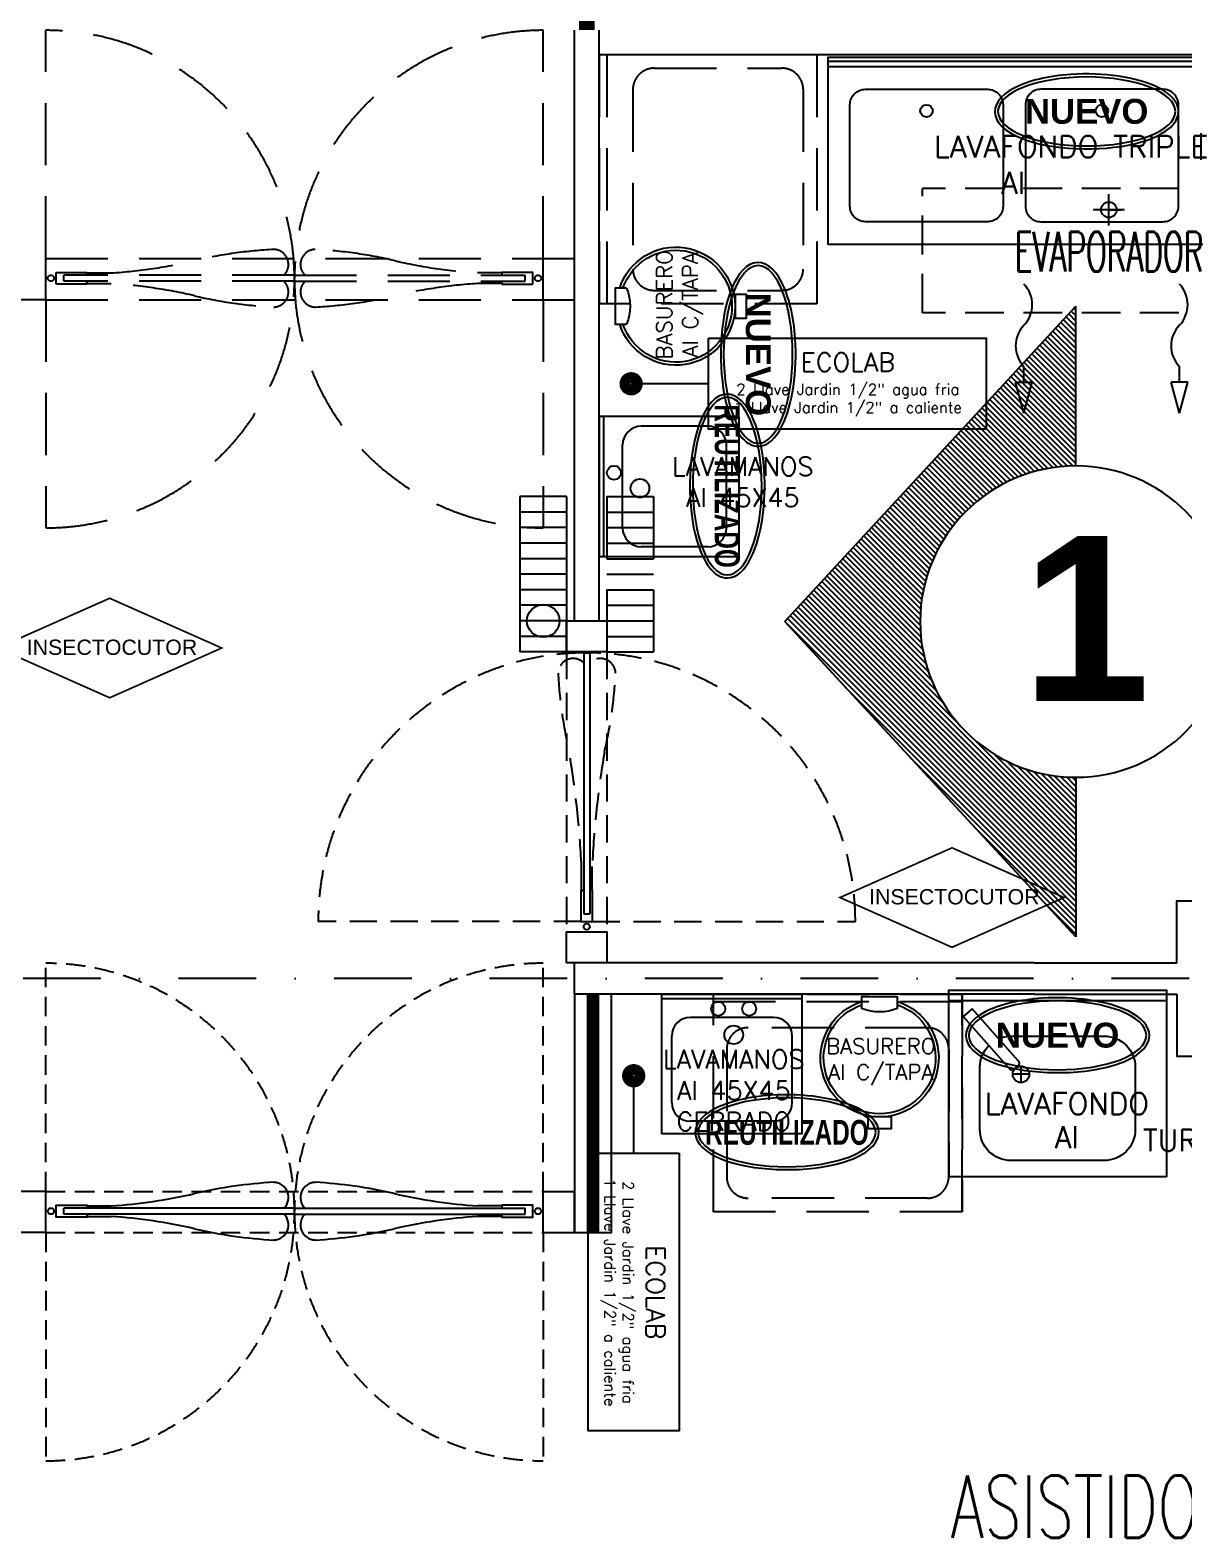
# Model space of a CAD drawing. Header units: millimetres. Extents: x 340 to 1003762, y 22 to 362022.
# Drawn here: x 608282 to 611990, y 289258 to 294106 of the extents above; entities that cross this region are included whole.
import ezdxf
from ezdxf.enums import TextEntityAlignment as Align

# ---------------------------------------------------------------- set-up
doc = ezdxf.new("R2010")
doc.units = ezdxf.units.MM
for name, pattern in [('LSBB_P_002 - PLANTA 1° NIVEL SALA DE VENTAS$0$000_ALTILLO PROPUESTA$0$HIDDEN', [0.375, 0.25, -0.125]), ('LSBB_P_002 - PLANTA 1° NIVEL SALA DE VENTAS$0$CONTINUOS', [0]), ('LSBB_P_002 - PLANTA 1° NIVEL SALA DE VENTAS$0$DASHDOT2', [0.5, 0.25, -0.125, 0, -0.125]), ('LSBB_P_002 - PLANTA 1° NIVEL SALA DE VENTAS$0$DASHED', [0.75, 0.5, -0.25]), ('LSBB_P_002 - PLANTA 1° NIVEL SALA DE VENTAS$0$HIDDEN', [0.375, 0.25, -0.125]), ('LSBB_P_002 - PLANTA 1° NIVEL SALA DE VENTAS$0$HIDDEN2', [0.1875, 0.125, -0.0625])]:
    doc.linetypes.add(name, pattern=pattern)
for name, color, linetype in [('A-DEMOLICION SV', 40, 'Continuous'), ('LSBB_P_002 - PLANTA 1° NIVEL SALA DE VENTAS$0$A-ACTIVOS NUEVOS', 20, 'Continuous'), ('LSBB_P_002 - PLANTA 1° NIVEL SALA DE VENTAS$0$A-ACTIVOS REUTILIZADOS', 7, 'Continuous'), ('LSBB_P_002 - PLANTA 1° NIVEL SALA DE VENTAS$0$A-Artefactos', 8, 'Continuous'), ('LSBB_P_002 - PLANTA 1° NIVEL SALA DE VENTAS$0$A-DEMOLICIONES', 30, 'LSBB_P_002 - PLANTA 1° NIVEL SALA DE VENTAS$0$DASHED'), ('LSBB_P_002 - PLANTA 1° NIVEL SALA DE VENTAS$0$A-Equipamiento acero inox', 8, 'Continuous'), ('LSBB_P_002 - PLANTA 1° NIVEL SALA DE VENTAS$0$A-EVAPORADOR', 8, 'Continuous'), ('LSBB_P_002 - PLANTA 1° NIVEL SALA DE VENTAS$0$A-INSECTOCUTOR', 1, 'Continuous'), ('LSBB_P_002 - PLANTA 1° NIVEL SALA DE VENTAS$0$A-MOBILIARIO', 8, 'Continuous'), ('LSBB_P_002 - PLANTA 1° NIVEL SALA DE VENTAS$0$A-PANEL CAMARA NUEVO', 10, 'LSBB_P_002 - PLANTA 1° NIVEL SALA DE VENTAS$0$CONTINUOS'), ('LSBB_P_002 - PLANTA 1° NIVEL SALA DE VENTAS$0$A-SE CONSTRUYE RELLENO', 10, 'LSBB_P_002 - PLANTA 1° NIVEL SALA DE VENTAS$0$CONTINUOS'), ('LSBB_P_002 - PLANTA 1° NIVEL SALA DE VENTAS$0$A-Textos', 2, 'Continuous'), ('LSBB_P_002 - PLANTA 1° NIVEL SALA DE VENTAS$0$A-TRAS-EQPM', 8, 'Continuous'), ('LSBB_P_002 - PLANTA 1° NIVEL SALA DE VENTAS$0$CANALETA-DESAGUE', 4, 'Continuous'), ('LSBB_P_002 - PLANTA 1° NIVEL SALA DE VENTAS$0$E-TABIQUE-CAMARA', 1, 'Continuous'), ('LSBB_P_002 - PLANTA 1° NIVEL SALA DE VENTAS$0$EJES', 8, 'LSBB_P_002 - PLANTA 1° NIVEL SALA DE VENTAS$0$DASHDOT2'), ('LSBB_P_002 - PLANTA 1° NIVEL SALA DE VENTAS$0$L-PILETAS EXISTENTES', 8, 'Continuous'), ('LSBB_P_002 - PLANTA 1° NIVEL SALA DE VENTAS$0$LINEA CORTES', 7, 'Continuous'), ('LSBB_P_002 - PLANTA 1° NIVEL SALA DE VENTAS$0$LLAVES ECOLAB', 90, 'Continuous'), ('LSBB_P_002 - PLANTA 1° NIVEL SALA DE VENTAS$0$PUERTAS', 2, 'Continuous')]:
    doc.layers.add(name, color=color, linetype=linetype)
doc.styles.add('LSBB_P_002 - PLANTA 1° NIVEL SALA DE VENTAS$0$ARIAL', font='')
doc.styles.add('LSBB_P_002 - PLANTA 1° NIVEL SALA DE VENTAS$0$century gothic', font='GOTHIC.TTF')
doc.styles.add('LSBB_P_002 - PLANTA 1° NIVEL SALA DE VENTAS$0$ROMANS', font='romans')
doc.styles.add('LSBB_P_002 - PLANTA 1° NIVEL SALA DE VENTAS$0$ROMANS20', font='ROMANS8.SHX', dxfattribs={"width": 0.9, "height": 2})
doc.styles.add('LSBB_P_002 - PLANTA 1° NIVEL SALA DE VENTAS$0$SANSSERIF', font='sas_____.pfb')
doc.styles.get('LSBB_P_002 - PLANTA 1° NIVEL SALA DE VENTAS$0$ARIAL').set_extended_font_data('Arial', bold=True)

# ---------------------------------------------------------------- blocks, each defined once
blk = doc.blocks.new('LSBB_P_002 - PLANTA 1° NIVEL SALA DE VENTAS$0$A$C32A02EE3')
at = {"layer": 'LSBB_P_002 - PLANTA 1° NIVEL SALA DE VENTAS$0$PUERTAS', "color": 8, "linetype": 'LSBB_P_002 - PLANTA 1° NIVEL SALA DE VENTAS$0$HIDDEN2', "ltscale": 0.7}
for p, q in [((0.9165, 0.9036), (0.9165, 1.7486)), ((0.05, 0.9497), (0.95, 0.9497)), ((0.9165, 0.8658), (0.9165, 0.0208)), ((0.05, 0.8197), (0.95, 0.8197))]:
    blk.add_line(p, q, dxfattribs=at)
at = {"layer": 'LSBB_P_002 - PLANTA 1° NIVEL SALA DE VENTAS$0$PUERTAS', "color": 8, "ltscale": 0.5}
for p, q in [((0.0526, 0.8749), (0.0526, 0.8947)), ((0.0526, 0.8749), (0.0526, 0.8947)), ((0.0526, 0.8749), (0.0526, 0.8947)), ((0.0526, 0.8749), (0.0526, 0.8947)), ((0.0526, 0.8947), (0.892, 0.8947)), ((0.0526, 0.8749), (0.892, 0.8749)), ((0.892, 0.8749), (0.892, 0.8947))]:
    blk.add_line(p, q, dxfattribs=at)
at = {"layer": 'LSBB_P_002 - PLANTA 1° NIVEL SALA DE VENTAS$0$PUERTAS', "color": 8}
for p, q in [((0.8174, 0.9019), (0.7395, 0.9019)), ((0.8174, 0.9019), (0.8174, 0.8947)), ((0.8174, 0.8677), (0.8174, 0.8749)), ((0.8174, 0.8677), (0.7395, 0.8677))]:
    blk.add_line(p, q, dxfattribs=at)
at = {"layer": 'LSBB_P_002 - PLANTA 1° NIVEL SALA DE VENTAS$0$PUERTAS'}
for points in [[(0.05, 0.8197), (-0.05, 0.8197), (-0.05, 0.9497), (0.05, 0.9497)], [(1.05, 0.8197), (0.95, 0.8197), (0.95, 0.9497), (1.05, 0.9497)]]:
    blk.add_lwpolyline(points, close=True, dxfattribs=at)
blk.add_lwpolyline([(0.8174, 0.8749), (0.8174, 0.8658), (0.9165, 0.8658), (0.9165, 0.9036), (0.8174, 0.9036), (0.8174, 0.8947)], dxfattribs=at)
blk.add_circle((0.9335, 0.8848), 0.0099, dxfattribs=at)
at = {"layer": 'LSBB_P_002 - PLANTA 1° NIVEL SALA DE VENTAS$0$PUERTAS', "color": 8, "linetype": 'LSBB_P_002 - PLANTA 1° NIVEL SALA DE VENTAS$0$HIDDEN2', "ltscale": 0.7}
for centre, radius, start, end in [((0.9166, 0.8846), 0.864, 90.0028, 179.3267), ((0.1196, 0.9288), 0.0486, 92.0679, 224.5524), ((0.0385, -0.5028), 1.4824, 76.971, 86.9312), ((0.884, 3.9683), 3.0698, 260.4121, 267.3013), ((0.9166, 0.8848), 0.864, 180.6532, 269.9974), ((0.1196, 0.8408), 0.0486, 135.4476, 267.9321), ((0.0385, 2.2725), 1.4824, 273.0688, 283.029), ((0.884, -2.1986), 3.0698, 92.6987, 99.5879)]:
    blk.add_arc(centre, radius, start, end, dxfattribs=at)
blk = doc.blocks.new('LSBB_P_002 - PLANTA 1° NIVEL SALA DE VENTAS$0$A$C0C1D28A6')
at = {"color": 8}
blk.add_circle((0.4, 0.075), 0.0524, dxfattribs=at)
at = {"layer": 'LSBB_P_002 - PLANTA 1° NIVEL SALA DE VENTAS$0$CANALETA-DESAGUE', "color": 8}
for p, q in [((0, 0.15), (0.5, 0.15)), ((0, 0.15), (0, 0)), ((0.05, 0.15), (0.05, 0)), ((0.1, 0.15), (0.1, 0)), ((0.15, 0.15), (0.15, 0)), ((0.2, 0.15), (0.2, 0)), ((0.25, 0.15), (0.25, 0)), ((0.3, 0.15), (0.3, 0)), ((0.35, 0.15), (0.35, 0)), ((0.4, 0.15), (0.4, 0)), ((0.45, 0.15), (0.45, 0)), ((0.5, 0.15), (0.5, 0)), ((0, 0), (0.5, 0))]:
    blk.add_line(p, q, dxfattribs=at)
blk = doc.blocks.new('LSBB_P_002 - PLANTA 1° NIVEL SALA DE VENTAS$0$A$C6D5A0C58')
at = {"layer": 'LSBB_P_002 - PLANTA 1° NIVEL SALA DE VENTAS$0$A-ACTIVOS REUTILIZADOS', "extrusion": (0, 0, -1)}
blk.add_ellipse((0, 0), major_axis=(0.2855, 0), ratio=0.388575, dxfattribs=at)
at = {"layer": 'LSBB_P_002 - PLANTA 1° NIVEL SALA DE VENTAS$0$A-ACTIVOS REUTILIZADOS'}
blk.add_open_spline([(0.2955, 0), (0.2955, -0.021), (0.2828, -0.0409), (0.2407, -0.0737), (0.2108, -0.0875), (0.0693, -0.1291), (-0.0893, -0.1272), (-0.2453, -0.0748), (-0.2842, -0.048), (-0.3027, 0.019), (-0.2777, 0.0523), (-0.188, 0.0987), (-0.1218, 0.1143), (0.0524, 0.1263), (0.163, 0.1102), (0.2698, 0.0572), (0.2955, 0.0303), (0.2955, 0)], degree=3, knots=[0, 0, 0, 0, 0.461791, 0.461791, 0.923583, 0.923583, 2.283227, 2.283227, 3.034626, 3.034626, 3.786024, 3.786024, 4.537423, 4.537423, 5.618495, 5.618495, 6.283185, 6.283185, 6.283185, 6.283185], dxfattribs=at)
at = {"layer": 'LSBB_P_002 - PLANTA 1° NIVEL SALA DE VENTAS$0$A-ACTIVOS REUTILIZADOS', "style": 'LSBB_P_002 - PLANTA 1° NIVEL SALA DE VENTAS$0$ARIAL', "width": 0.7}
blk.add_text('REUTILIZADO', height=0.08, dxfattribs=at).set_placement((0, 0), align=Align.MIDDLE_CENTER)
blk = doc.blocks.new('LSBB_P_002 - PLANTA 1° NIVEL SALA DE VENTAS$0$A$C73AD46B8')
for p, q in [((0.5695, 0), (0.5695, 1.7641)), ((0.5875, 0), (0.5875, 1.7641))]:
    blk.add_line(p, q)
blk.add_lwpolyline([(0.6, 0), (0.6, 1.7641), (0, 1.7641), (0, 0), (0.6, 0)])
for points in [[(0.4977, 1.6424), (0.4977, 1.25, -0.414214), (0.4477, 1.2), (0.1218, 1.2, -0.414214), (0.0718, 1.25), (0.0718, 1.6424, -0.414214), (0.1218, 1.6924), (0.4477, 1.6924, -0.414214)], [(0.4977, 0.6859), (0.4977, 1.0782, 0.414214), (0.4477, 1.1282), (0.1218, 1.1282, 0.414214), (0.0718, 1.0782), (0.0718, 0.6859, 0.414214), (0.1218, 0.6359), (0.4477, 0.6359, 0.414214)], [(0.4977, 0.1218), (0.4977, 0.5141, 0.414214), (0.4477, 0.5641), (0.1218, 0.5641, 0.414214), (0.0718, 0.5141), (0.0718, 0.1218, 0.414214), (0.1218, 0.0718), (0.4477, 0.0718, 0.414214)]]:
    blk.add_lwpolyline(points, format="xyb", close=True)
for centre in [(0.4281, 1.4462), (0.4281, 0.8821), (0.4281, 0.3179)]:
    blk.add_circle(centre, 0.02)
at = {"insert": (0.3484, 2.2058), "char_height": 0.07, "width": 1.7605, "attachment_point": 1, "rotation": 270, "style": 'LSBB_P_002 - PLANTA 1° NIVEL SALA DE VENTAS$0$ROMANS'}
blk.add_mtext('\\pi0.78383;LAVAFONDO TRIPLE\\P\\pi0.42358;            AI', dxfattribs=at)
blk = doc.blocks.new('LSBB_P_002 - PLANTA 1° NIVEL SALA DE VENTAS$0$A$C529333AF')
at = {"layer": 'LSBB_P_002 - PLANTA 1° NIVEL SALA DE VENTAS$0$A-ACTIVOS NUEVOS', "extrusion": (0, 0, -1)}
blk.add_ellipse((0, 0), major_axis=(0.2855, 0), ratio=0.388575, dxfattribs=at)
at = {"layer": 'LSBB_P_002 - PLANTA 1° NIVEL SALA DE VENTAS$0$A-ACTIVOS NUEVOS'}
blk.add_open_spline([(0.2955, 0), (0.2955, -0.021), (0.2828, -0.0409), (0.2407, -0.0737), (0.2108, -0.0875), (0.0693, -0.1291), (-0.0893, -0.1272), (-0.2453, -0.0748), (-0.2842, -0.048), (-0.3027, 0.019), (-0.2777, 0.0523), (-0.188, 0.0987), (-0.1218, 0.1143), (0.0524, 0.1263), (0.163, 0.1102), (0.2698, 0.0572), (0.2955, 0.0303), (0.2955, 0)], degree=3, knots=[0, 0, 0, 0, 0.461791, 0.461791, 0.923583, 0.923583, 2.283227, 2.283227, 3.034626, 3.034626, 3.786024, 3.786024, 4.537423, 4.537423, 5.618495, 5.618495, 6.283185, 6.283185, 6.283185, 6.283185], dxfattribs=at)
at = {"layer": 'LSBB_P_002 - PLANTA 1° NIVEL SALA DE VENTAS$0$A-ACTIVOS NUEVOS', "insert": (0, 0), "char_height": 0.08, "attachment_point": 5, "style": 'LSBB_P_002 - PLANTA 1° NIVEL SALA DE VENTAS$0$ARIAL'}
blk.add_mtext_dynamic_manual_height_columns('NUEVO', width=0.536552, gutter_width=0.7, heights=[0], dxfattribs=at)
blk = doc.blocks.new('LSBB_P_002 - PLANTA 1° NIVEL SALA DE VENTAS$0$Basurero a.inox con tapa')
at = {"layer": 'LSBB_P_002 - PLANTA 1° NIVEL SALA DE VENTAS$0$A-TRAS-EQPM'}
blk.add_lwpolyline([(36252.54, -6635.72), (36256.2, -6635.72), (36256.2, -6647.33), (36252.54, -6647.33)], dxfattribs=at)
blk.add_lwpolyline([(36217.61, -6637.72), (36217.61, -6645.33), (36213.95, -6645.33), (36213.95, -6637.72)], close=True, dxfattribs=at)
at = {"layer": 'LSBB_P_002 - PLANTA 1° NIVEL SALA DE VENTAS$0$A-TRAS-EQPM', "ltscale": 3}
for radius, start, end in [(19, 17.787, 342.213), (18, 18.8112, 341.1888)]:
    blk.add_arc((36236.61, -6641.52), radius, start, end, dxfattribs=at)
at = {"layer": 'LSBB_P_002 - PLANTA 1° NIVEL SALA DE VENTAS$0$A-TRAS-EQPM'}
blk.add_arc((36266.36, -6641.52), 14.99, 157.2212, 202.7788, dxfattribs=at)
blk = doc.blocks.new('LSBB_P_002 - PLANTA 1° NIVEL SALA DE VENTAS$0$BAS')
at = {"layer": 'LSBB_P_002 - PLANTA 1° NIVEL SALA DE VENTAS$0$A-TRAS-EQPM', "linetype": 'Continuous', "extrusion": (0, 0, -1), "xscale": 0.01, "yscale": 0.01, "zscale": -0.01}
blk.add_blockref('LSBB_P_002 - PLANTA 1° NIVEL SALA DE VENTAS$0$Basurero a.inox con tapa', (-813.2584, 115.2507), dxfattribs=at)
at = {"layer": 'LSBB_P_002 - PLANTA 1° NIVEL SALA DE VENTAS$0$A-MOBILIARIO', "ltscale": 0.25, "insert": (450.9047, 48.8395), "char_height": 0.05, "width": 1.146377, "attachment_point": 5, "rotation": 90, "style": 'LSBB_P_002 - PLANTA 1° NIVEL SALA DE VENTAS$0$ROMANS'}
blk.add_mtext('\\A1;BASURERO\\PAI C/TAPA', dxfattribs=at)
blk = doc.blocks.new('LSBB_P_002 - PLANTA 1° NIVEL SALA DE VENTAS$0$LLAVE ECOLAB')
at = {"layer": 'LSBB_P_002 - PLANTA 1° NIVEL SALA DE VENTAS$0$LLAVES ECOLAB', "color": 8}
blk.add_lwpolyline([(-1.5014, 0.5435), (-1.5014, 1.4369), (-1.2086, 1.4369), (-1.2086, 0.5435)], close=True, dxfattribs=at)
for points in [[(-1.355, 0.5435), (-1.355, 0.2948)], [(-1.355, 0.5107), (-1.355, 0.2948)]]:
    blk.add_lwpolyline(points, dxfattribs=at)
at = {"layer": 'LSBB_P_002 - PLANTA 1° NIVEL SALA DE VENTAS$0$LLAVES ECOLAB', "color": 8, "const_width": 0.035}
blk.add_lwpolyline([(-1.375, 0.2948, 1), (-1.335, 0.2948, 1)], format="xyb", close=True, dxfattribs=at)
blk.add_lwpolyline([(-1.375, 0.2948, 1), (-1.335, 0.2948, 1)], format="xyb", close=True, dxfattribs=at)
at = {"layer": 'LSBB_P_002 - PLANTA 1° NIVEL SALA DE VENTAS$0$A-MOBILIARIO', "ltscale": 0.25, "insert": (-1.3522, 0.9916), "char_height": 0.06, "width": 1.146377, "attachment_point": 5, "rotation": 90, "style": 'LSBB_P_002 - PLANTA 1° NIVEL SALA DE VENTAS$0$ROMANS'}
blk.add_mtext('\\A1;ECOLAB\\P{\\H0.58333x;2 Llave Jardin 1/2" agua fria\\P1 Llave Jardin 1/2" a caliente}', dxfattribs=at)
blk = doc.blocks.new('LSBB_P_002 - PLANTA 1° NIVEL SALA DE VENTAS$0$PPL doble')
at = {"layer": 'LSBB_P_002 - PLANTA 1° NIVEL SALA DE VENTAS$0$PUERTAS'}
for p, q in [((0, -0.1323), (0, 0)), ((0.1002, 0), (0, 0)), ((0.1002, -0.1323), (0.1002, 0)), ((1.6985, -0.1323), (1.6985, 0)), ((1.6985, 0), (1.7987, 0)), ((1.7987, -0.1323), (1.7987, 0)), ((0.1002, -0.1323), (0, -0.1323)), ((1.6985, -0.1323), (1.7987, -0.1323))]:
    blk.add_line(p, q, dxfattribs=at)
at = {"layer": 'LSBB_P_002 - PLANTA 1° NIVEL SALA DE VENTAS$0$PUERTAS', "color": 8, "linetype": 'LSBB_P_002 - PLANTA 1° NIVEL SALA DE VENTAS$0$HIDDEN2', "ltscale": 0.5}
for p, q in [((0.1002, 0), (1.6985, 0)), ((0.1002, -0.1323), (1.6985, -0.1323))]:
    blk.add_line(p, q, dxfattribs=at)
at = {"layer": 'LSBB_P_002 - PLANTA 1° NIVEL SALA DE VENTAS$0$PUERTAS', "color": 4}
for p, q in [((0.2328, -0.0463), (0.2328, -0.0535)), ((0.2328, -0.0463), (0.3107, -0.0463)), ((1.566, -0.0463), (1.488, -0.0463)), ((1.566, -0.0463), (1.566, -0.0535)), ((0.2328, -0.0805), (0.2328, -0.0733)), ((0.2328, -0.0805), (0.3107, -0.0805)), ((1.566, -0.0805), (1.488, -0.0805)), ((1.566, -0.0805), (1.566, -0.0733))]:
    blk.add_line(p, q, dxfattribs=at)
at = {"layer": 'LSBB_P_002 - PLANTA 1° NIVEL SALA DE VENTAS$0$PUERTAS', "color": 2, "ltscale": 0.5}
for p, q in [((0.1582, -0.0733), (0.1582, -0.0535)), ((0.8994, -0.0535), (0.1582, -0.0535)), ((0.8994, -0.0733), (0.1582, -0.0733)), ((0.8994, -0.0733), (0.8994, -0.0535)), ((0.8994, -0.0733), (0.8994, -0.0535)), ((0.8994, -0.0733), (0.8994, -0.0535)), ((0.8994, -0.0733), (0.8994, -0.0535)), ((0.8994, -0.0535), (1.6406, -0.0535)), ((0.8994, -0.0733), (1.6406, -0.0733)), ((1.6406, -0.0733), (1.6406, -0.0535))]:
    blk.add_line(p, q, dxfattribs=at)
at = {"layer": 'LSBB_P_002 - PLANTA 1° NIVEL SALA DE VENTAS$0$PUERTAS', "color": 8, "linetype": 'LSBB_P_002 - PLANTA 1° NIVEL SALA DE VENTAS$0$HIDDEN2', "ltscale": 0.5}
for points in [[(0.1002, 0), (0.1002, 0.733)], [(1.6985, 0), (1.6985, 0.733)], [(0.1002, -0.1323), (0.1002, -0.8653)], [(1.6985, -0.1323), (1.6985, -0.8653)]]:
    blk.add_lwpolyline(points, dxfattribs=at)
at = {"layer": 'LSBB_P_002 - PLANTA 1° NIVEL SALA DE VENTAS$0$PUERTAS', "color": 4, "elevation": 0.0106}
for points in [[(0.2328, -0.0733), (0.2328, -0.0825), (0.1337, -0.0825), (0.1337, -0.0446), (0.2328, -0.0446), (0.2328, -0.0535)], [(1.566, -0.0733), (1.566, -0.0825), (1.6651, -0.0825), (1.6651, -0.0446), (1.566, -0.0446), (1.566, -0.0535)]]:
    blk.add_lwpolyline(points, dxfattribs=at)
at = {"layer": 'LSBB_P_002 - PLANTA 1° NIVEL SALA DE VENTAS$0$PUERTAS', "color": 4}
for centre in [(0.1167, -0.0634, 0.0106), (1.6821, -0.0634, 0.0106)]:
    blk.add_circle(centre, 0.0099, dxfattribs=at)
at = {"layer": 'LSBB_P_002 - PLANTA 1° NIVEL SALA DE VENTAS$0$PUERTAS', "color": 8, "linetype": 'LSBB_P_002 - PLANTA 1° NIVEL SALA DE VENTAS$0$HIDDEN2', "ltscale": 0.5}
for centre, start, end in [((0.1002, -0.0661), 0.1969, 90), ((1.6986, -0.0662), 90.0017, 179.8007), ((0.1002, -0.0661), 270, 359.8031), ((1.6986, -0.0661), 180.1993, 269.9983)]:
    blk.add_arc(centre, 0.7992, start, end, dxfattribs=at)
at = {"layer": 'LSBB_P_002 - PLANTA 1° NIVEL SALA DE VENTAS$0$PUERTAS', "color": 4}
for centre, radius, start, end in [((0.9126, -1.451, 0.0106), 1.4824, 93.0688, 103.029), ((0.8315, -0.0194, 0.0106), 0.0486, 315.4476, 87.9321), ((0.9672, -0.0194, 0.0106), 0.0486, 92.0679, 224.5524), ((0.8861, -1.451, 0.0106), 1.4824, 76.971, 86.9312), ((0.2042, 1.6036, 0.0106), 1.6533, 273.6938, 283.0823), ((1.5945, 1.6036, 0.0106), 1.6533, 256.9177, 266.3062), ((0.2042, -1.7304, 0.0106), 1.6533, 76.9177, 86.3062), ((0.8315, -0.1074, 0.0106), 0.0486, 272.0679, 44.5524), ((0.9672, -0.1074, 0.0106), 0.0486, 135.4476, 267.9321), ((1.5945, -1.7304, 0.0106), 1.6533, 93.6938, 103.0823), ((0.9126, 1.3242, 0.0106), 1.4824, 256.971, 266.9312), ((0.8861, 1.3242, 0.0106), 1.4824, 273.0688, 283.029)]:
    blk.add_arc(centre, radius, start, end, dxfattribs=at)
blk = doc.blocks.new('LSBB_P_002 - PLANTA 1° NIVEL SALA DE VENTAS$0$A$C0C504C7A')
at = {"const_width": 0.0089}
blk.add_lwpolyline([(0.0006, 0.5853), (0.2605, -0.0002), (0.0006, -0.5857), (-0.2594, -0.0002)], close=True, dxfattribs=at)
at = {"style": 'LSBB_P_002 - PLANTA 1° NIVEL SALA DE VENTAS$0$SANSSERIF'}
blk.add_text('INSECTOCUTOR', height=0.079689, rotation=270, dxfattribs=at).set_placement((-0.0352, -0.0121), align=Align.CENTER)
blk = doc.blocks.new('LSBB_P_002 - PLANTA 1° NIVEL SALA DE VENTAS$0$EVC5-302-22')
at = {"linetype": 'LSBB_P_002 - PLANTA 1° NIVEL SALA DE VENTAS$0$HIDDEN', "ltscale": 0.5}
for p, q in [((2.3, -0.1), (1.1, -0.1)), ((1.1, -0.5), (1.1, -0.1)), ((2.3, -0.5), (2.3, -0.1)), ((2.3, -0.5), (1.1, -0.5))]:
    blk.add_line(p, q, dxfattribs=at)
for p, q in [((1.7, -0.2188), (1.7, -0.1188)), ((1.75, -0.1688), (1.65, -0.1688)), ((1.7, -0.1688), (1.74, -0.1688)), ((1.4269, -0.7226), (1.4269, -0.6726)), ((1.9269, -0.7226), (1.9269, -0.6726)), ((1.4001, -0.7226), (1.4537, -0.7226)), ((1.4269, -0.8226), (1.4001, -0.7226)), ((1.4269, -0.8226), (1.4537, -0.7226)), ((1.9537, -0.7226), (1.9001, -0.7226)), ((1.9269, -0.8226), (1.9001, -0.7226)), ((1.9269, -0.8226), (1.9537, -0.7226))]:
    blk.add_line(p, q)
blk.add_circle((1.7, -0.1688), 0.025)
for centre, start, end in [((1.3584, -0.4738), 315.9581, 44.0419), ((1.8584, -0.4738), 315.9581, 44.0419), ((1.4954, -0.6063), 135.9581, 224.0419), ((1.9954, -0.6063), 135.9581, 224.0419)]:
    blk.add_arc(centre, 0.0953, start, end)
at = {"style": 'LSBB_P_002 - PLANTA 1° NIVEL SALA DE VENTAS$0$ROMANS20', "width": 0.55}
blk.add_text('EVAPORADOR', height=0.128, dxfattribs=at).set_placement((1.7009, -0.3034), align=Align.MIDDLE)
blk = doc.blocks.new('LSBB_P_002 - PLANTA 1° NIVEL SALA DE VENTAS$0$DEMOL')
at = {"layer": 'LSBB_P_002 - PLANTA 1° NIVEL SALA DE VENTAS$0$A-DEMOLICIONES', "linetype": 'LSBB_P_002 - PLANTA 1° NIVEL SALA DE VENTAS$0$000_ALTILLO PROPUESTA$0$HIDDEN', "ltscale": 0.8}
for p, q in [((1031.551, 307.4809), (1031.551, 308.2147)), ((1033.151, 307.4809), (1033.151, 308.2147)), ((1034.0313, 308.1356), (1033.3313, 308.1356)), ((1033.3313, 308.1356), (1033.3313, 307.3356)), ((1033.3558, 308.1356), (1033.3558, 307.3356)), ((1034.0313, 308.1356), (1034.0313, 307.3356)), ((1033.5081, 308.0928), (1033.9189, 308.0928)), ((1033.4396, 308.0242), (1033.4396, 307.4471)), ((1033.9875, 308.0242), (1033.9875, 307.4471)), ((1031.551, 307.3485), (1031.551, 307.4809)), ((1031.551, 307.4809), (1033.151, 307.4809)), ((1033.151, 307.3485), (1033.151, 307.4809)), ((1033.151, 307.4809), (1033.2513, 307.4809)), ((1031.5845, 307.3984, 0.0106), (1031.5845, 307.4363, 0.0106)), ((1031.5845, 307.4363, 0.0106), (1031.6837, 307.4363, 0.0106)), ((1031.609, 307.4076), (1031.609, 307.4274)), ((1032.351, 307.4274), (1031.609, 307.4274)), ((1031.6837, 307.4363, 0.0106), (1031.6837, 307.4274, 0.0106)), ((1031.6837, 307.4346), (1031.6837, 307.4274)), ((1031.6837, 307.4346), (1031.7617, 307.4346)), ((1032.351, 307.4076), (1032.351, 307.4274)), ((1032.351, 307.4076), (1032.351, 307.4274)), ((1032.351, 307.4076), (1032.351, 307.4274)), ((1032.351, 307.4076), (1032.351, 307.4274)), ((1032.351, 307.4274), (1033.093, 307.4274)), ((1033.0183, 307.4346), (1032.9402, 307.4346)), ((1033.1175, 307.4363, 0.0106), (1033.0183, 307.4363, 0.0106)), ((1033.0183, 307.4363, 0.0106), (1033.0183, 307.4274, 0.0106)), ((1033.093, 307.4076), (1033.093, 307.4274)), ((1033.1175, 307.3984, 0.0106), (1033.1175, 307.4363, 0.0106)), ((1031.6837, 307.3984, 0.0106), (1031.5845, 307.3984, 0.0106)), ((1032.351, 307.4076), (1031.609, 307.4076)), ((1031.6837, 307.4004), (1031.6837, 307.4076)), ((1031.6837, 307.4076, 0.0106), (1031.6837, 307.3984, 0.0106)), ((1031.6837, 307.4004), (1031.7617, 307.4004)), ((1032.351, 307.4076), (1033.093, 307.4076)), ((1033.0183, 307.4004), (1032.9402, 307.4004)), ((1033.0183, 307.4076, 0.0106), (1033.0183, 307.3984, 0.0106)), ((1033.0183, 307.3984, 0.0106), (1033.1175, 307.3984, 0.0106)), ((1033.5081, 307.3785), (1033.9189, 307.3785)), ((1031.551, 307.3485), (1031.4507, 307.3485)), ((1031.551, 307.3485), (1031.551, 306.6147)), ((1031.551, 307.3485), (1033.151, 307.3485)), ((1033.151, 307.3485), (1033.151, 306.6147)), ((1033.151, 307.3485), (1033.2513, 307.3485)), ((1034.0313, 307.3356), (1033.3313, 307.3356)), ((1033.3563, 306.7156), (1033.3563, 306.2156)), ((1033.3563, 306.7156), (1033.5063, 306.7156)), ((1033.5063, 306.7156), (1033.5063, 306.2156)), ((1033.3563, 306.6656), (1033.5063, 306.6656)), ((1033.3563, 306.6156), (1033.5063, 306.6156)), ((1033.3563, 306.5656), (1033.5063, 306.5656)), ((1033.3563, 306.5156), (1033.5063, 306.5156)), ((1033.3563, 306.4656), (1033.5063, 306.4656)), ((1033.3563, 306.4156), (1033.5063, 306.4156)), ((1033.3563, 306.3656), (1033.5063, 306.3656)), ((1033.3563, 306.3156), (1033.5063, 306.3156)), ((1033.3563, 306.2656), (1033.5063, 306.2656)), ((1033.3563, 306.2156), (1033.5063, 306.2156)), ((1034.4984, 305.1156), (1033.6984, 305.1156)), ((1033.6984, 304.4156), (1033.6984, 305.1156)), ((1033.6984, 304.4156), (1033.6984, 305.1156)), ((1033.6984, 305.1156), (1034.4984, 305.1156)), ((1034.4984, 305.1156), (1034.4984, 304.4156)), ((1034.4984, 304.4156), (1034.4984, 305.1156)), ((1034.4984, 304.4156), (1034.4984, 305.1156)), ((1034.4984, 305.0911), (1033.6984, 305.0911)), ((1034.387, 305.0074), (1033.8099, 305.0074)), ((1033.7413, 304.9388), (1033.7413, 304.528)), ((1034.4556, 304.9388), (1034.4556, 304.528)), ((1034.387, 304.4595), (1033.8099, 304.4595)), ((1034.4984, 304.4156), (1033.6984, 304.4156)), ((1034.4984, 304.4156), (1033.6984, 304.4156))]:
    blk.add_line(p, q, dxfattribs=at)
for centre in [(1031.5675, 307.4175, 0.0106), (1033.1345, 307.4175, 0.0106)]:
    blk.add_circle(centre, 0.00991, dxfattribs=at)
for centre, radius, start, end in [((1031.551, 307.4147), 0.8, 0.1969, 90), ((1033.151, 307.4147), 0.8, 90.0017, 179.8007), ((1033.5081, 308.0242), 0.0686, 90, 180), ((1033.9189, 308.0242), 0.0686, 0, 90), ((1031.6551, 309.0862, 0.0106), 1.6551, 273.6938, 283.0823), ((1032.3643, 306.0284, 0.0106), 1.4839, 93.0688, 103.029), ((1032.2831, 307.4615, 0.0106), 0.0487, 315.4476, 87.9321), ((1032.4189, 307.4615, 0.0106), 0.0487, 92.0679, 224.5524), ((1032.3377, 306.0284, 0.0106), 1.4839, 76.971, 86.9312), ((1033.0469, 309.0862, 0.0106), 1.6551, 256.9177, 266.3062), ((1033.5081, 307.4471), 0.0686, 180, 270), ((1033.9189, 307.4471), 0.0686, 270, 0), ((1031.551, 307.4147), 0.8, 270, 359.8031), ((1031.6551, 305.7488, 0.0106), 1.6551, 76.9177, 86.3062), ((1032.2831, 307.3734, 0.0106), 0.0487, 272.0679, 44.5524), ((1033.151, 307.4148), 0.8, 180.1993, 269.9983), ((1032.4189, 307.3734, 0.0106), 0.0487, 135.4476, 267.9321), ((1033.0469, 305.7488, 0.0106), 1.6551, 93.6938, 103.0823), ((1032.3643, 308.8065, 0.0106), 1.4839, 256.971, 266.9312), ((1032.3377, 308.8065, 0.0106), 1.4839, 273.0688, 283.029), ((1033.8099, 304.9388), 0.0686, 90, 180), ((1034.387, 304.9388), 0.0686, 0, 90), ((1033.8099, 304.528), 0.0686, 180, 270), ((1034.387, 304.528), 0.0686, 270, 0)]:
    blk.add_arc(centre, radius, start, end, dxfattribs=at)
blk = doc.blocks.new('LSBB_P_002 - PLANTA 1° NIVEL SALA DE VENTAS', base_point=(223.5696, 14.2202))
at = {"layer": 'LSBB_P_002 - PLANTA 1° NIVEL SALA DE VENTAS$0$LINEA CORTES', "linetype": 'Continuous'}
h = blk.add_hatch(dxfattribs=at)
h.set_pattern_fill('ANSI31', color=250, scale=0.392, angle=90, style=0)
h.set_pattern_definition([(135, (-221.093409, 160.865607), (-0.008800651, -0.008800651), [])])
edge = h.paths.add_edge_path()
edge.add_line((834.8642, 305.8128), (834.8642, 305.2994))
edge.add_line((834.8642, 305.2994), (833.928, 306.3133))
edge.add_line((833.928, 306.3133), (834.8642, 307.3273))
edge.add_line((834.8642, 307.3273), (834.8642, 306.8138))
edge.add_ellipse((834.8642, 306.3133), major_axis=(-0.3539, 0.3539), ratio=1, start_angle=-45, end_angle=135)
at = {"layer": 'LSBB_P_002 - PLANTA 1° NIVEL SALA DE VENTAS$0$A-Artefactos'}
for p, q in [((833.3313, 306.5228), (833.3313, 306.9728)), ((833.3463, 306.5228), (833.3463, 306.9728)), ((833.6805, 306.9416), (833.4663, 306.9416)), ((833.4063, 306.6141), (833.4063, 306.8816)), ((833.7405, 306.6141), (833.7405, 306.8816)), ((833.6805, 306.5541), (833.4663, 306.5541)), ((833.9832, 305.1156), (833.5332, 305.1156)), ((833.9832, 305.1006), (833.5332, 305.1006)), ((835.1556, 305.0939), (834.4556, 305.0939)), ((833.8919, 305.0406), (833.6244, 305.0406)), ((833.5644, 304.7664), (833.5644, 304.9806)), ((833.9519, 304.7664), (833.9519, 304.9806)), ((834.7144, 304.8575), (834.6612, 304.8575)), ((834.6878, 304.884), (834.6878, 304.8309)), ((833.8919, 304.7064), (833.6244, 304.7064))]:
    blk.add_line(p, q, dxfattribs=at)
for points in [[(833.7813, 306.9728), (833.3313, 306.9728), (833.3313, 306.5228), (833.7813, 306.5228)], [(833.5332, 304.6656), (833.5332, 305.1156), (833.9832, 305.1156), (833.9832, 304.6656)], [(835.1556, 304.528), (834.4556, 304.528), (834.4556, 305.128), (835.1556, 305.128)]]:
    blk.add_lwpolyline(points, close=True, dxfattribs=at)
blk.add_lwpolyline([(834.5307, 305.0685), (834.5022, 305.0433), (834.6518, 304.8746, 0.414214), (834.6659, 304.8738), (834.6794, 304.8857, 0.414214), (834.6802, 304.8999)], format="xyb", close=True, dxfattribs=at)
blk.add_lwpolyline([(834.6162, 304.9721, -0.101577), (834.6556, 304.9802), (834.9556, 304.9802, -0.414214), (835.0556, 304.8802), (835.0556, 304.6802, -0.414214), (834.9556, 304.5802), (834.6556, 304.5802, -0.414214), (834.5556, 304.6802), (834.5556, 304.8802, -0.197506), (834.5845, 304.9505, -0.197506)], format="xyb", dxfattribs=at)
for centre, radius in [((833.3787, 306.7919), 0.0225), ((833.4624, 306.7422), 0.03), ((833.7141, 305.0683), 0.0225), ((833.8135, 305.0683), 0.0225), ((833.7638, 304.9845), 0.03), ((834.6878, 304.8575), 0.0266)]:
    blk.add_circle(centre, radius, dxfattribs=at)
for centre, start, end in [((833.4663, 306.8816), 90, 180), ((833.6805, 306.8816), 0, 90), ((833.4663, 306.6141), 180, 270), ((833.6805, 306.6141), 270, 0), ((833.6244, 304.9806), 90, 180), ((833.8919, 304.9806), 0, 90), ((833.6244, 304.7664), 180, 270), ((833.8919, 304.7664), 270, 0)]:
    blk.add_arc(centre, 0.06, start, end, dxfattribs=at)
at = {"layer": 'LSBB_P_002 - PLANTA 1° NIVEL SALA DE VENTAS$0$A-PANEL CAMARA NUEVO'}
blk.add_line((835.8303, 308.1356), (833.3313, 308.1356), dxfattribs=at)
blk.add_lwpolyline([(833.2513, 305.1156), (833.2513, 304.3485), (833.3713, 304.3485), (833.3713, 305.1156)], dxfattribs=at)
at = {"layer": 'LSBB_P_002 - PLANTA 1° NIVEL SALA DE VENTAS$0$A-SE CONSTRUYE RELLENO'}
for points, const_width in [([(833.2913, 308.4211), (833.2913, 308.2156)], 0.05), ([(833.3113, 304.3485), (833.3113, 305.1156)], 0.04)]:
    blk.add_lwpolyline(points, dxfattribs=dict(at, const_width=const_width))
at = {"layer": 'LSBB_P_002 - PLANTA 1° NIVEL SALA DE VENTAS$0$E-TABIQUE-CAMARA'}
for p, q in [((834.7313, 305.2156), (835.1895, 305.2156)), ((834.7313, 305.2156), (835.1895, 305.2156)), ((834.7313, 305.1156), (835.1895, 305.1156)), ((834.7313, 305.1156), (835.1895, 305.1156))]:
    blk.add_line(p, q, dxfattribs=at)
for points in [[(833.2513, 306.3156), (833.2513, 308.2156)], [(833.3313, 306.3156), (833.3313, 308.2156)], [(835.1895, 305.2156), (835.1895, 305.4156), (835.6895, 305.4156), (835.6895, 305.2156)], [(835.1895, 305.2156), (835.1895, 305.4156), (835.6895, 305.4156), (835.6895, 305.2156)], [(834.7313, 305.1156), (833.2513, 305.1156), (833.2513, 305.2156)], [(834.7313, 305.2156), (833.3313, 305.2156)], [(835.1895, 305.1156), (835.1895, 304.9156), (835.6895, 304.9156), (835.6895, 305.1156)]]:
    blk.add_lwpolyline(points, dxfattribs=at)
at = {"layer": 'LSBB_P_002 - PLANTA 1° NIVEL SALA DE VENTAS$0$EJES'}
blk.add_line((879.7376, 305.1656), (769.0572, 305.1656), dxfattribs=at)
at = {"layer": 'LSBB_P_002 - PLANTA 1° NIVEL SALA DE VENTAS$0$LINEA CORTES', "color": 1, "linetype": 'Continuous'}
for p, q in [((833.928, 306.3133), (834.8642, 307.3273)), ((834.8642, 306.8138), (834.8642, 307.3273)), ((834.8642, 305.2994), (833.928, 306.3133)), ((834.8642, 305.8128), (834.8642, 305.2994))]:
    blk.add_line(p, q, dxfattribs=at)
at = {"layer": 'LSBB_P_002 - PLANTA 1° NIVEL SALA DE VENTAS$0$LINEA CORTES', "color": 1, "linetype": 'Continuous', "extrusion": (0, 0, -1)}
blk.add_ellipse((834.8642, 306.3133), major_axis=(0.3539, 0.3539), ratio=1, start_param=3.926991, end_param=10.210176, dxfattribs=at)
at = {"layer": 'LSBB_P_002 - PLANTA 1° NIVEL SALA DE VENTAS$0$A-ACTIVOS NUEVOS'}
for p in [(834.8991, 307.9536), (834.8056, 304.9829)]:
    blk.add_blockref('LSBB_P_002 - PLANTA 1° NIVEL SALA DE VENTAS$0$A$C529333AF', p, dxfattribs=at)
at = {"layer": 'LSBB_P_002 - PLANTA 1° NIVEL SALA DE VENTAS$0$A-ACTIVOS NUEVOS', "rotation": 270}
blk.add_blockref('LSBB_P_002 - PLANTA 1° NIVEL SALA DE VENTAS$0$A$C529333AF', (833.8425, 307.1725), dxfattribs=at)
at = {"layer": 'LSBB_P_002 - PLANTA 1° NIVEL SALA DE VENTAS$0$A-ACTIVOS REUTILIZADOS', "rotation": 270}
blk.add_blockref('LSBB_P_002 - PLANTA 1° NIVEL SALA DE VENTAS$0$A$C6D5A0C58', (833.7431, 306.7491), dxfattribs=at)
at = {"layer": 'LSBB_P_002 - PLANTA 1° NIVEL SALA DE VENTAS$0$A-ACTIVOS REUTILIZADOS'}
blk.add_blockref('LSBB_P_002 - PLANTA 1° NIVEL SALA DE VENTAS$0$A$C6D5A0C58', (833.935, 304.671), dxfattribs=at)
at = {"layer": 'LSBB_P_002 - PLANTA 1° NIVEL SALA DE VENTAS$0$A-Artefactos', "rotation": 89.99999999999997}
blk.add_blockref('LSBB_P_002 - PLANTA 1° NIVEL SALA DE VENTAS$0$A$C73AD46B8', (835.8303, 307.5274), dxfattribs=at)
at = {"layer": 'LSBB_P_002 - PLANTA 1° NIVEL SALA DE VENTAS$0$A-DEMOLICIONES'}
blk.add_blockref('LSBB_P_002 - PLANTA 1° NIVEL SALA DE VENTAS$0$DEMOL', (-200, 0), dxfattribs=at)
at = {"layer": 'LSBB_P_002 - PLANTA 1° NIVEL SALA DE VENTAS$0$A-Equipamiento acero inox', "color": 0}
blk.add_blockref('LSBB_P_002 - PLANTA 1° NIVEL SALA DE VENTAS$0$BAS', (382.6858, 258.492), dxfattribs=at)
at = {"layer": 'LSBB_P_002 - PLANTA 1° NIVEL SALA DE VENTAS$0$A-Equipamiento acero inox', "color": 0, "rotation": 270}
blk.add_blockref('LSBB_P_002 - PLANTA 1° NIVEL SALA DE VENTAS$0$BAS', (785.3977, 755.8026), dxfattribs=at)
at = {"layer": 'LSBB_P_002 - PLANTA 1° NIVEL SALA DE VENTAS$0$A-EVAPORADOR'}
blk.add_blockref('LSBB_P_002 - PLANTA 1° NIVEL SALA DE VENTAS$0$EVC5-302-22', (833.2706, 307.8062), dxfattribs=at)
at = {"layer": 'LSBB_P_002 - PLANTA 1° NIVEL SALA DE VENTAS$0$A-INSECTOCUTOR', "color": 1, "xscale": 0.6154695185053047, "yscale": 0.6154695185053047, "zscale": 0.6154695185053047, "rotation": 90}
for p in [(831.7566, 306.228), (834.466, 305.4256)]:
    blk.add_blockref('LSBB_P_002 - PLANTA 1° NIVEL SALA DE VENTAS$0$A$C0C504C7A', p, dxfattribs=at)
at = {"layer": 'LSBB_P_002 - PLANTA 1° NIVEL SALA DE VENTAS$0$L-PILETAS EXISTENTES', "rotation": 270}
blk.add_blockref('LSBB_P_002 - PLANTA 1° NIVEL SALA DE VENTAS$0$A$C0C1D28A6', (833.0763, 306.7156), dxfattribs=at)
at = {"layer": 'LSBB_P_002 - PLANTA 1° NIVEL SALA DE VENTAS$0$LLAVES ECOLAB'}
for p, rotation in [((833.1392, 305.723), 269.9999999999999), ((832.0872, 305.1477), 180)]:
    blk.add_blockref('LSBB_P_002 - PLANTA 1° NIVEL SALA DE VENTAS$0$LLAVE ECOLAB', p, dxfattribs=dict(at, rotation=rotation))
at = {"layer": 'LSBB_P_002 - PLANTA 1° NIVEL SALA DE VENTAS$0$PUERTAS', "ltscale": 0.25, "rotation": 270}
blk.add_blockref('LSBB_P_002 - PLANTA 1° NIVEL SALA DE VENTAS$0$A$C32A02EE3', (832.4066, 306.2656), dxfattribs=at)
at = {"layer": 'LSBB_P_002 - PLANTA 1° NIVEL SALA DE VENTAS$0$PUERTAS', "xscale": 1.001035087596847, "yscale": 1.001035087596847, "zscale": 1.001035087596847}
blk.add_blockref('LSBB_P_002 - PLANTA 1° NIVEL SALA DE VENTAS$0$PPL doble', (831.4507, 304.4809), dxfattribs=at)
at = {"layer": 'LSBB_P_002 - PLANTA 1° NIVEL SALA DE VENTAS$0$A-Artefactos', "style": 'LSBB_P_002 - PLANTA 1° NIVEL SALA DE VENTAS$0$ROMANS'}
for s, p in [('LAVAFONDO', (834.8355, 304.7629)), ('AI', (834.8355, 304.6554))]:
    blk.add_text(s, height=0.07, dxfattribs=at).set_placement(p, align=Align.MIDDLE)
at = {"layer": 'LSBB_P_002 - PLANTA 1° NIVEL SALA DE VENTAS$0$A-Equipamiento acero inox', "insert": (835.0676, 304.6105, 0.0009), "char_height": 0.07, "attachment_point": 7, "style": 'LSBB_P_002 - PLANTA 1° NIVEL SALA DE VENTAS$0$century gothic'}
blk.add_mtext_dynamic_manual_height_columns('\\pi0.012587;{\\Fromans|c0;\\C2;TURNOMATICO\\fArial|b0|i0|c0|p34;\\C256; }', width=0.718507, gutter_width=12.5, heights=[0], dxfattribs=at)
at = {"layer": 'LSBB_P_002 - PLANTA 1° NIVEL SALA DE VENTAS$0$A-MOBILIARIO', "ltscale": 0.25, "char_height": 0.06, "width": 1.146377, "attachment_point": 5, "style": 'LSBB_P_002 - PLANTA 1° NIVEL SALA DE VENTAS$0$ROMANS'}
for s, insert in [('\\A1;LAVAMANOS\\PAI 45X45', (833.7928, 306.7619)), ('\\A1;LAVAMANOS\\PAI 45X45\\PCERRADO', (833.764, 304.8059))]:
    blk.add_mtext(s, dxfattribs=dict(at, insert=insert))
at = {"layer": 'LSBB_P_002 - PLANTA 1° NIVEL SALA DE VENTAS$0$A-Textos', "insert": (835.3554, 303.567), "char_height": 0.2, "width": 3.652653, "attachment_point": 2, "style": 'LSBB_P_002 - PLANTA 1° NIVEL SALA DE VENTAS$0$ROMANS'}
blk.add_mtext('{\\W0.7;ASISTIDO FIAMBRES}', dxfattribs=at)
at = {"layer": 'LSBB_P_002 - PLANTA 1° NIVEL SALA DE VENTAS$0$LINEA CORTES', "color": 1, "linetype": 'Continuous', "style": 'LSBB_P_002 - PLANTA 1° NIVEL SALA DE VENTAS$0$ARIAL', "text_generation_flag": 6}
blk.add_text('1', height=0.53, rotation=180, dxfattribs=at).set_placement((834.8968, 306.3233), align=Align.MIDDLE_CENTER)

msp = doc.modelspace()

# ---------------------------------------------------------------- block references
at = {"layer": 'A-DEMOLICION SV', "xscale": 1000, "yscale": 1000, "zscale": 1000}
msp.add_blockref('LSBB_P_002 - PLANTA 1° NIVEL SALA DE VENTAS', (350.9, 111.5), dxfattribs=at)

doc.saveas('drawing.dxf')
